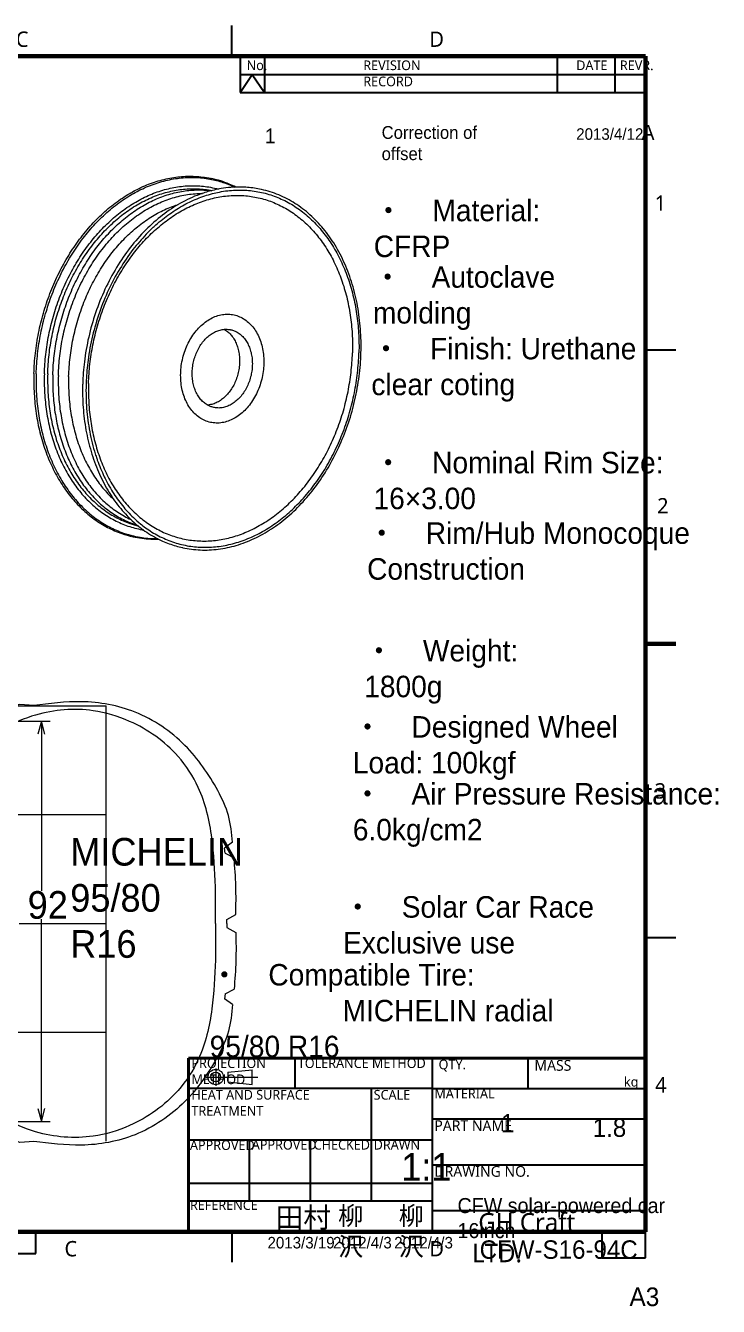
# Model space of a CAD drawing. Extents: x 52445 to 53115, y 396 to 768.
# Drawn here: x 52956.1 to 53115.2, y 473.4 to 767.5 of the extents above; entities that cross this region are included whole.
import ezdxf

# ---------------------------------------------------------------- set-up
doc = ezdxf.new("R2010")
doc.units = 0
doc.header["$MEASUREMENT"] = 0
doc.linetypes.add('CENTER2', pattern=[23, 20, -1, 1, -1])
for name, color, linetype in [('0_1', 7, 'Continuous'), ('寸法線', 7, 'Continuous'), ('ﾚｲﾔｰ1', 7, 'Continuous')]:
    doc.layers.add(name, color=color, linetype=linetype)
doc.styles.add('Style1', font='ＭＳ Ｐゴシック')
doc.styles.add('Style2', font='Lucida Sans Unicode')
doc.dimstyles.new('DS1', dxfattribs={"dimtxt": 6.35, "dimasz": 3, "dimexe": 2, "dimexo": 0, "dimgap": 1, "dimtad": 1, "dimdec": 0, "dimdsep": 46, "dimtxsty": 'Standard', "dimcen": 0.09, "dimclrd": 5, "dimclre": 5, "dimclrt": 5, "dimadec": 0, "dimazin": 0, "dimtfac": 1, "dimtdec": 4, "dimtofl": 0, "dimtmove": 0, "dimatfit": 3, "dimfxl": 1, "dimtolj": 1, "dimtzin": 0, "dimarcsym": 0})

# ---------------------------------------------------------------- blocks, each defined once
blk = doc.blocks.new('C18')
at = {"layer": '0_1', "color": 7, "linetype": 'Continuous', "lineweight": 5}
for p, q in [((52998.89, 732.4), (52998.91, 732.4)), ((53010.28, 729.89), (53010.3, 729.89)), ((52983.79, 719.6), (52983.8, 719.6)), ((52980.77, 650.16), (52980.8, 650.15)), ((52992.16, 647.65), (52992.19, 647.64))]:
    blk.add_line(p, q, dxfattribs=at)
at = {"layer": '0_1', "color": 7, "linetype": 'Continuous', "lineweight": 18}
for points, knots in [([(52958.01, 687.64), (52958.05, 689.19), (52958.28, 692.31), (52959.01, 696.95), (52960.13, 701.53), (52961.62, 705.99), (52963.46, 710.26), (52965.63, 714.3), (52968.11, 718.04), (52970.86, 721.46), (52973.84, 724.5), (52977.03, 727.12), (52980.39, 729.29), (52983.86, 730.99), (52987.42, 732.19), (52991.01, 732.87), (52994.59, 733.02), (52997.21, 732.75), (52998.62, 732.46), (52998.89, 732.4)], [0, 0, 0, 0, 0.068069, 0.137031, 0.206083, 0.274837, 0.342914, 0.409959, 0.475652, 0.539725, 0.601973, 0.662268, 0.720573, 0.77695, 0.831572, 0.88472, 0.936774, 0.988196, 1, 1, 1, 1]), ([(53004.43, 730.44), (53003.92, 730.7), (53002.14, 731.51), (53000.26, 732.1), (52998.91, 732.4)], [0, 0, 0, 0, 0.291951, 1, 1, 1, 1]), ([(52999.38, 729.78), (52998.44, 729.56), (52995.99, 728.84), (52992.14, 727.13), (52987.95, 724.46), (52984.03, 721.1), (52980.44, 717.12), (52977.26, 712.6), (52974.53, 707.64), (52972.32, 702.31), (52970.66, 696.73), (52969.62, 691.23), (52969.29, 687.6), (52969.22, 685.9)], [0, 0, 0, 0, 0.051043, 0.13458, 0.221651, 0.312331, 0.406472, 0.503721, 0.603478, 0.705051, 0.807648, 0.910407, 1, 1, 1, 1]), ([(53005.45, 730.45), (53003.97, 730.47), (53001.93, 730.31), (52999.93, 729.9), (52999.38, 729.78)], [0, 0, 0, 0, 0.726311, 1, 1, 1, 1]), ([(53010.26, 729.9), (53009.73, 730.01), (53008.67, 730.21), (53007.06, 730.39), (53005.98, 730.44), (53005.44, 730.45)], [0, 0, 0, 0, 0.332354, 0.665447, 1, 1, 1, 1]), ([(53033.14, 692.4), (53033.19, 694.22), (53033.12, 697.81), (53032.45, 703.09), (53031.25, 708.12), (53029.52, 712.83), (53027.3, 717.12), (53024.62, 720.92), (53021.52, 724.16), (53018.07, 726.79), (53014.32, 728.75), (53011.65, 729.59), (53010.3, 729.89)], [0, 0, 0, 0, 0.114538, 0.226617, 0.335581, 0.440937, 0.542395, 0.63991, 0.733737, 0.824425, 0.912821, 1, 1, 1, 1]), ([(52970.55, 685.35), (52970.6, 686.84), (52970.81, 689.82), (52971.51, 694.25), (52972.57, 698.62), (52973.99, 702.86), (52975.75, 706.93), (52977.82, 710.77), (52980.17, 714.34), (52982.79, 717.59), (52985.64, 720.49), (52988.68, 722.98), (52991.87, 725.05), (52995.18, 726.67), (52998.57, 727.81), (53001.99, 728.46), (53005.4, 728.61), (53008.75, 728.25), (53012, 727.4), (53015.11, 726.05), (53018.04, 724.23), (53020.75, 721.97), (53023.2, 719.29), (53025.37, 716.23), (53027.23, 712.83), (53028.76, 709.14), (53029.93, 705.19), (53030.74, 701.03), (53031.18, 696.73), (53031.22, 693.81), (53031.18, 692.35)], [0, 0, 0, 0, 0.040427, 0.081134, 0.121895, 0.162479, 0.202664, 0.24224, 0.281018, 0.318839, 0.355583, 0.391175, 0.425591, 0.45887, 0.491113, 0.522485, 0.553211, 0.583565, 0.613848, 0.644366, 0.675408, 0.707224, 0.740007, 0.773889, 0.808937, 0.845154, 0.88249, 0.920844, 0.960072, 1, 1, 1, 1]), ([(52991.72, 687.66), (52991.74, 688.25), (52991.84, 689.45), (52992.18, 691.22), (52992.7, 692.94), (52993.4, 694.57), (52994.26, 696.09), (52995.25, 697.46), (52996.38, 698.65), (52997.6, 699.65), (52998.9, 700.43), (53000.25, 700.97), (53001.62, 701.26), (53002.99, 701.29), (53004.33, 701.06), (53005.6, 700.58), (53006.78, 699.86), (53007.84, 698.91), (53008.77, 697.75), (53009.55, 696.42), (53010.15, 694.93), (53010.58, 693.31), (53010.81, 691.61), (53010.84, 690.45), (53010.82, 689.86)], [0, 0, 0, 0, 0.051518, 0.10339, 0.155146, 0.206319, 0.256477, 0.305245, 0.352332, 0.397563, 0.440896, 0.48245, 0.522514, 0.561535, 0.600082, 0.638787, 0.678258, 0.719011, 0.761419, 0.805684, 0.851846, 0.899793, 0.94929, 1, 1, 1, 1]), ([(52994.37, 687.96), (52994.38, 688.41), (52994.46, 689.32), (52994.73, 690.66), (52995.14, 691.95), (52995.69, 693.18), (52996.36, 694.31), (52997.14, 695.31), (52998.02, 696.17), (52998.96, 696.87), (52999.97, 697.39), (53001, 697.71), (53002.04, 697.83), (53002.79, 697.77), (53003.18, 697.7), (53003.24, 697.68)], [0, 0, 0, 0, 0.091414, 0.183445, 0.275176, 0.365705, 0.454205, 0.539977, 0.62251, 0.701538, 0.777089, 0.849527, 0.919557, 0.988182, 1, 1, 1, 1]), ([(53001.73, 697.78), (53001.83, 697.72), (53002.24, 697.48), (53002.89, 696.96), (53003.62, 696.12), (53004.24, 695.13), (53004.72, 694.02), (53005.05, 692.81), (53005.24, 691.52), (53005.27, 690.64), (53005.25, 690.2)], [0, 0, 0, 0, 0.039479, 0.160552, 0.286546, 0.418279, 0.555991, 0.699396, 0.84776, 1, 1, 1, 1]), ([(53003.24, 697.68), (53003.51, 697.62), (53004.11, 697.44), (53004.98, 696.98), (53005.82, 696.31), (53006.55, 695.47), (53007.16, 694.49), (53007.64, 693.38), (53007.98, 692.17), (53008.17, 690.88), (53008.19, 690), (53008.18, 689.56)], [0, 0, 0, 0, 0.081628, 0.181753, 0.284893, 0.392224, 0.504444, 0.621759, 0.743922, 0.87031, 1, 1, 1, 1]), ([(52970.55, 685.35), (52970.51, 683.88), (52970.55, 680.97), (52970.99, 676.67), (52971.8, 672.51), (52972.98, 668.56), (52974.5, 664.86), (52976.36, 661.46), (52978.53, 658.41), (52980.98, 655.73), (52983.69, 653.47), (52986.62, 651.65), (52989.73, 650.3), (52992.98, 649.45), (52996.34, 649.09), (52999.75, 649.24), (53003.17, 649.89), (53006.55, 651.03), (53009.86, 652.65), (53013.06, 654.72), (53016.1, 657.21), (53018.94, 660.11), (53021.56, 663.36), (53023.92, 666.93), (53025.99, 670.77), (53027.74, 674.84), (53029.16, 679.08), (53030.22, 683.45), (53030.92, 687.88), (53031.13, 690.86), (53031.18, 692.35)], [0, 0, 0, 0, 0.039928, 0.079156, 0.11751, 0.154846, 0.191063, 0.226111, 0.259993, 0.292776, 0.324592, 0.355634, 0.386152, 0.416435, 0.446789, 0.477515, 0.508887, 0.54113, 0.574409, 0.608825, 0.644417, 0.681161, 0.718982, 0.75776, 0.797336, 0.837521, 0.878105, 0.918866, 0.959573, 1, 1, 1, 1]), ([(52992.19, 647.64), (52993.51, 647.35), (52996.24, 647), (53000.4, 647.18), (53004.58, 648.07), (53008.69, 649.65), (53012.66, 651.89), (53016.44, 654.75), (53019.96, 658.18), (53023.17, 662.13), (53026, 666.52), (53028.41, 671.28), (53030.37, 676.33), (53031.84, 681.59), (53032.8, 686.96), (53033.09, 690.58), (53033.14, 692.38)], [0, 0, 0, 0, 0.059573, 0.119964, 0.181879, 0.245883, 0.312355, 0.381475, 0.45322, 0.527431, 0.603775, 0.681837, 0.761101, 0.841004, 0.92095, 1, 1, 1, 1]), ([(53010.82, 689.86), (53010.81, 689.26), (53010.71, 688.07), (53010.37, 686.3), (53009.84, 684.58), (53009.15, 682.95), (53008.29, 681.43), (53007.29, 680.06), (53006.17, 678.87), (53004.95, 677.87), (53003.65, 677.09), (53002.3, 676.55), (53000.93, 676.26), (52999.56, 676.23), (52998.22, 676.46), (52996.95, 676.94), (52995.77, 677.66), (52994.7, 678.61), (52993.77, 679.77), (52993, 681.1), (52992.39, 682.59), (52991.97, 684.2), (52991.73, 685.91), (52991.71, 687.07), (52991.72, 687.66)], [0, 0, 0, 0, 0.051518, 0.10339, 0.155146, 0.206319, 0.256477, 0.305245, 0.352332, 0.397563, 0.440896, 0.48245, 0.522514, 0.561535, 0.600082, 0.638787, 0.678258, 0.719011, 0.761419, 0.805684, 0.851846, 0.899793, 0.94929, 1, 1, 1, 1]), ([(53005.25, 690.2), (53005.24, 689.75), (53005.16, 688.84), (53004.89, 687.51), (53004.48, 686.21), (53003.93, 684.99), (53003.26, 683.86), (53002.48, 682.85), (53001.61, 681.99), (53000.66, 681.29), (52999.66, 680.78), (52998.73, 680.49), (52998.14, 680.4), (52997.9, 680.38)], [0, 0, 0, 0, 0.101885, 0.204459, 0.306697, 0.407596, 0.506234, 0.601831, 0.693819, 0.781899, 0.866104, 0.94684, 1, 1, 1, 1]), ([(53008.18, 689.56), (53008.17, 689.1), (53008.09, 688.2), (53007.82, 686.86), (53007.41, 685.57), (53006.86, 684.34), (53006.19, 683.21), (53005.4, 682.21), (53004.53, 681.35), (53003.58, 680.65), (53002.58, 680.13), (53001.55, 679.81), (53000.5, 679.68), (52999.76, 679.74), (52999.37, 679.82), (52999.31, 679.84)], [0, 0, 0, 0, 0.091414, 0.183445, 0.275176, 0.365705, 0.454205, 0.539977, 0.62251, 0.701538, 0.777089, 0.849527, 0.919557, 0.988182, 1, 1, 1, 1]), ([(52958.01, 687.61), (52957.96, 686.07), (52958, 683.01), (52958.46, 678.49), (52959.31, 674.13), (52960.55, 669.98), (52962.15, 666.1), (52964.11, 662.53), (52966.38, 659.32), (52968.96, 656.51), (52971.8, 654.13), (52974.87, 652.22), (52977.89, 650.92), (52979.89, 650.35), (52980.77, 650.16)], [0, 0, 0, 0, 0.097521, 0.193333, 0.287008, 0.378198, 0.466656, 0.552257, 0.635011, 0.715081, 0.792789, 0.868608, 0.943146, 1, 1, 1, 1]), ([(52999.31, 679.84), (52999.03, 679.9), (52998.44, 680.08), (52997.57, 680.54), (52996.73, 681.21), (52996, 682.04), (52995.39, 683.03), (52994.91, 684.14), (52994.57, 685.35), (52994.38, 686.64), (52994.35, 687.52), (52994.37, 687.96)], [0, 0, 0, 0, 0.081628, 0.181753, 0.284893, 0.392224, 0.504444, 0.621759, 0.743922, 0.87031, 1, 1, 1, 1]), ([(52969.2, 685.09), (52969.16, 683.34), (52969.23, 679.84), (52969.87, 674.68), (52971.04, 669.72), (52972.71, 665.07), (52974.87, 660.81), (52977.47, 657.03), (52980.03, 654.25), (52981.73, 652.8), (52982.34, 652.33)], [0, 0, 0, 0, 0.143551, 0.286802, 0.42623, 0.561219, 0.691383, 0.816631, 0.937202, 1, 1, 1, 1]), ([(52980.8, 650.15), (52982.12, 649.86), (52984.07, 649.61), (52986.03, 649.59), (52986.62, 649.61)], [0, 0, 0, 0, 0.697197, 1, 1, 1, 1]), ([(52982.34, 652.33), (52982.85, 651.93), (52984.51, 650.73), (52986.3, 649.74), (52987.56, 649.17)], [0, 0, 0, 0, 0.321367, 1, 1, 1, 1]), ([(52987.56, 649.17), (52988.05, 648.95), (52989.05, 648.54), (52990.59, 648.03), (52991.64, 647.76), (52992.16, 647.65)], [0, 0, 0, 0, 0.334549, 0.667642, 1, 1, 1, 1])]:
    blk.add_open_spline(points, degree=3, knots=knots, dxfattribs=at)
at = {"layer": '0_1', "color": 7, "linetype": 'Continuous', "lineweight": 5}
for points, knots in [([(52958.52, 687.55), (52958.57, 689.1), (52958.79, 692.21), (52959.52, 696.84), (52960.63, 701.41), (52962.12, 705.84), (52963.95, 710.09), (52966.11, 714.11), (52968.57, 717.84), (52971.31, 721.23), (52974.28, 724.26), (52977.46, 726.87), (52980.8, 729.03), (52984.26, 730.72), (52987.79, 731.91), (52991.37, 732.59), (52994.93, 732.75), (52997.41, 732.48), (52998.7, 732.23), (52998.83, 732.2)], [0, 0, 0, 0, 0.068844, 0.138166, 0.207579, 0.276691, 0.345123, 0.412518, 0.478554, 0.542961, 0.605534, 0.666144, 0.724752, 0.781424, 0.836331, 0.889756, 0.942081, 0.993772, 1, 1, 1, 1]), ([(52960.41, 687.59), (52960.45, 689.07), (52960.66, 692.05), (52961.36, 696.49), (52962.43, 700.85), (52963.84, 705.1), (52965.6, 709.16), (52967.67, 713.01), (52970.03, 716.58), (52972.64, 719.83), (52975.49, 722.72), (52978.53, 725.22), (52981.72, 727.29), (52985.03, 728.91), (52988.42, 730.05), (52991.84, 730.7), (52995.25, 730.84), (52998.11, 730.54), (52999.8, 730.15), (53000.39, 729.99)], [0, 0, 0, 0, 0.067339, 0.135146, 0.203041, 0.270642, 0.337578, 0.403499, 0.468091, 0.53109, 0.592295, 0.65158, 0.708907, 0.76434, 0.818046, 0.870303, 0.921484, 0.972045, 1, 1, 1, 1]), ([(52961.17, 687.59), (52961.22, 689.05), (52961.43, 691.98), (52962.11, 696.34), (52963.16, 700.63), (52964.55, 704.8), (52966.27, 708.8), (52968.3, 712.58), (52970.61, 716.09), (52973.17, 719.29), (52975.95, 722.14), (52978.92, 724.6), (52982.04, 726.64), (52985.28, 728.23), (52988.58, 729.36), (52991.92, 730), (52995.24, 730.15), (52997.55, 729.91), (52998.74, 729.68), (52998.87, 729.65)], [0, 0, 0, 0, 0.068848, 0.138174, 0.20759, 0.276707, 0.345143, 0.412541, 0.47858, 0.542991, 0.605567, 0.666181, 0.724793, 0.781467, 0.836377, 0.889805, 0.942133, 0.993827, 1, 1, 1, 1]), ([(52962.35, 687.33), (52962.39, 688.79), (52962.61, 691.72), (52963.29, 696.08), (52964.34, 700.37), (52965.73, 704.54), (52967.45, 708.54), (52969.48, 712.32), (52971.79, 715.83), (52974.36, 719.03), (52977.14, 721.87), (52980.12, 724.33), (52983.25, 726.37), (52986.49, 727.96), (52989.8, 729.08), (52993.14, 729.72), (52996.12, 729.86), (52997.96, 729.7), (52998.69, 729.61)], [0, 0, 0, 0, 0.070458, 0.141404, 0.212444, 0.283176, 0.353212, 0.422186, 0.48977, 0.555687, 0.619726, 0.681756, 0.741739, 0.799738, 0.855932, 0.910609, 0.964161, 1, 1, 1, 1]), ([(52980.12, 729.03), (52980.24, 729.1), (52980.59, 729.3), (52980.93, 729.49), (52981.16, 729.61)], [0, 0, 0, 0, 0.356691, 1, 1, 1, 1]), ([(52998.86, 732.2), (52999.85, 732), (53001.69, 731.49), (53003.4, 730.79), (53004.16, 730.43)], [0, 0, 0, 0, 0.535206, 1, 1, 1, 1]), ([(53000.62, 729.32), (53001.25, 729.44), (53003.04, 729.72), (53006.01, 729.85), (53009.48, 729.48), (53012.84, 728.6), (53016.06, 727.2), (53019.09, 725.33), (53021.88, 722.99), (53024.42, 720.22), (53026.66, 717.06), (53028.58, 713.54), (53030.16, 709.72), (53031.38, 705.64), (53032.22, 701.34), (53032.67, 696.89), (53032.71, 693.88), (53032.67, 692.36)], [0, 0, 0, 0, 0.034127, 0.096278, 0.157675, 0.218927, 0.280656, 0.343446, 0.4078, 0.474111, 0.542644, 0.613535, 0.686793, 0.762312, 0.83989, 0.919237, 1, 1, 1, 1]), ([(52963.62, 687.21), (52963.66, 688.7), (52963.88, 691.69), (52964.6, 696.14), (52965.71, 700.51), (52967.18, 704.75), (52968.99, 708.8), (52971.14, 712.6), (52973.57, 716.11), (52976.28, 719.28), (52979.21, 722.06), (52982.33, 724.42), (52985.59, 726.33), (52988.97, 727.75), (52992.41, 728.67), (52995, 728.97), (52996.42, 729), (52996.7, 729)], [0, 0, 0, 0, 0.076788, 0.154113, 0.231508, 0.308507, 0.384656, 0.459533, 0.532763, 0.604041, 0.673144, 0.739949, 0.804454, 0.866785, 0.927205, 0.986112, 1, 1, 1, 1]), ([(52983.8, 719.6), (52984.4, 720.23), (52985.99, 721.79), (52988.73, 724.03), (52992.03, 726.18), (52995.45, 727.85), (52998.34, 728.82), (53000.08, 729.22), (53000.62, 729.32)], [0, 0, 0, 0, 0.132503, 0.338299, 0.5373, 0.729724, 0.916156, 1, 1, 1, 1]), ([(52965.99, 686.97), (52966.04, 688.42), (52966.25, 691.32), (52966.95, 695.64), (52968.02, 699.88), (52969.44, 704), (52971.19, 707.92), (52973.26, 711.62), (52975.61, 715.02), (52978.21, 718.09), (52981.03, 720.78), (52984.02, 723.07), (52987.16, 724.91), (52989.58, 725.94), (52990.93, 726.37), (52991.17, 726.45)], [0, 0, 0, 0, 0.087241, 0.175092, 0.263023, 0.350503, 0.437018, 0.522087, 0.605286, 0.686267, 0.764776, 0.840676, 0.913962, 0.984777, 1, 1, 1, 1]), ([(52983.8, 719.6), (52982.72, 718.49), (52980.55, 715.96), (52977.63, 711.69), (52975.05, 706.86), (52972.96, 701.69), (52971.38, 696.28), (52970.41, 691.04), (52970.1, 687.6), (52970.03, 686.04)], [0, 0, 0, 0, 0.12541, 0.269708, 0.417758, 0.568513, 0.720747, 0.873203, 1, 1, 1, 1]), ([(52983.65, 652.22), (52984.61, 651.53), (52986.6, 650.29), (52989.82, 648.9), (52993.18, 648.01), (52996.65, 647.64), (53000.17, 647.8), (53003.71, 648.47), (53007.21, 649.65), (53010.63, 651.32), (53013.93, 653.46), (53017.07, 656.04), (53020.02, 659.03), (53022.72, 662.39), (53025.16, 666.08), (53027.3, 670.06), (53029.11, 674.26), (53030.58, 678.65), (53031.68, 683.16), (53032.4, 687.75), (53032.62, 690.83), (53032.67, 692.36)], [0, 0, 0, 0, 0.045961, 0.091146, 0.135982, 0.180923, 0.226417, 0.272866, 0.320604, 0.369876, 0.420832, 0.473529, 0.527931, 0.583929, 0.641343, 0.699938, 0.759435, 0.819524, 0.879874, 0.940145, 1, 1, 1, 1]), ([(52958.52, 687.55), (52958.48, 686.01), (52958.52, 682.97), (52958.98, 678.47), (52959.82, 674.13), (52961.05, 670), (52962.65, 666.14), (52964.59, 662.59), (52966.86, 659.39), (52969.42, 656.59), (52972.25, 654.23), (52975.31, 652.33), (52978.2, 651.08), (52980.07, 650.53), (52980.83, 650.36)], [0, 0, 0, 0, 0.098275, 0.194827, 0.289226, 0.381121, 0.470262, 0.556524, 0.639918, 0.720607, 0.798915, 0.87532, 0.950434, 1, 1, 1, 1]), ([(52960.41, 687.59), (52960.36, 686.12), (52960.4, 683.21), (52960.84, 678.9), (52961.65, 674.75), (52962.83, 670.8), (52964.36, 667.1), (52966.21, 663.7), (52968.38, 660.64), (52970.84, 657.96), (52973.54, 655.7), (52976.47, 653.88), (52979.58, 652.54), (52981.88, 651.93), (52983.11, 651.72), (52983.24, 651.7)], [0, 0, 0, 0, 0.095062, 0.188458, 0.27977, 0.368661, 0.454888, 0.53833, 0.618997, 0.697048, 0.772796, 0.846703, 0.919361, 0.991459, 1, 1, 1, 1]), ([(52961.17, 687.59), (52961.13, 686.15), (52961.17, 683.28), (52961.6, 679.05), (52962.4, 674.97), (52963.56, 671.09), (52965.06, 667.45), (52966.88, 664.11), (52969.02, 661.1), (52971.43, 658.47), (52974.09, 656.25), (52976.97, 654.46), (52979.66, 653.29), (52981.39, 652.79), (52982.07, 652.62)], [0, 0, 0, 0, 0.098473, 0.19522, 0.28981, 0.38189, 0.471211, 0.557647, 0.641209, 0.722061, 0.800527, 0.877086, 0.952352, 1, 1, 1, 1]), ([(52962.35, 687.33), (52962.31, 685.89), (52962.35, 683.02), (52962.78, 678.79), (52963.58, 674.71), (52964.73, 670.83), (52966.23, 667.19), (52968.06, 663.85), (52970.19, 660.84), (52972.6, 658.21), (52975.27, 655.99), (52978.14, 654.2), (52980.42, 653.22), (52981.69, 652.8), (52981.93, 652.73)], [0, 0, 0, 0, 0.101643, 0.201506, 0.29914, 0.394185, 0.486383, 0.575602, 0.661854, 0.745309, 0.826301, 0.905325, 0.983014, 1, 1, 1, 1]), ([(52963.62, 687.21), (52963.58, 685.73), (52963.62, 682.81), (52964.08, 678.5), (52964.93, 674.35), (52966.15, 670.41), (52967.74, 666.75), (52969.67, 663.4), (52971.92, 660.42), (52974.46, 657.84), (52977.25, 655.71), (52979.27, 654.59), (52980.31, 654.12)], [0, 0, 0, 0, 0.1128, 0.223529, 0.331659, 0.436769, 0.53857, 0.636932, 0.731906, 0.823742, 0.912895, 1, 1, 1, 1]), ([(52965.99, 686.97), (52965.95, 685.54), (52965.99, 682.71), (52966.44, 678.52), (52967.27, 674.49), (52968.46, 670.67), (52970, 667.11), (52971.87, 663.87), (52974.04, 660.99), (52975.69, 659.31), (52976.54, 658.55)], [0, 0, 0, 0, 0.137246, 0.271972, 0.403536, 0.531426, 0.655289, 0.774968, 0.890525, 1, 1, 1, 1]), ([(52969.99, 685.13), (52969.94, 683.29), (52970.02, 679.64), (52970.72, 674.29), (52971.67, 670.48), (52972.33, 668.47), (52972.45, 668.12)], [0, 0, 0, 0, 0.319745, 0.632075, 0.935095, 1, 1, 1, 1]), ([(52972.45, 668.11), (52972.49, 668), (52972.99, 666.58), (52974.08, 663.95), (52976, 660.44), (52978.24, 657.28), (52980.45, 654.86), (52981.93, 653.55), (52982.5, 653.1)], [0, 0, 0, 0, 0.020637, 0.246411, 0.46489, 0.676104, 0.880469, 1, 1, 1, 1]), ([(52980.85, 650.35), (52981.22, 650.26), (52982.74, 649.94), (52984.62, 649.74), (52986.12, 649.73), (52986.45, 649.73)], [0, 0, 0, 0, 0.202999, 0.822808, 1, 1, 1, 1])]:
    blk.add_open_spline(points, degree=3, knots=knots, dxfattribs=at)
for points in [[(52998.89, 732.4), (52998.9, 732.4), (52998.9, 732.4), (52998.91, 732.4)], [(52998.83, 732.2), (52998.84, 732.2), (52998.85, 732.2), (52998.86, 732.2)], [(53010.26, 729.9), (53010.26, 729.9), (53010.27, 729.89), (53010.28, 729.89)], [(53010.28, 729.89), (53010.29, 729.89), (53010.29, 729.89), (53010.3, 729.89)], [(53033.14, 692.38), (53033.14, 692.39), (53033.14, 692.4), (53033.14, 692.4)], [(52958.01, 687.61), (52958.01, 687.62), (52958.01, 687.63), (52958.01, 687.64)], [(52958.03, 687.6), (52958.03, 687.61), (52958.03, 687.62), (52958.03, 687.64)], [(52969.23, 685.77), (52969.22, 685.58), (52969.21, 685.38), (52969.21, 685.19)], [(52969.23, 685.9), (52969.23, 685.86), (52969.23, 685.81), (52969.23, 685.77)], [(52970.01, 685.6), (52970, 685.44), (52970, 685.28), (52969.99, 685.13)], [(52970.03, 685.97), (52970.02, 685.85), (52970.02, 685.73), (52970.01, 685.6)], [(52970.03, 686.04), (52970.03, 686.01), (52970.03, 685.99), (52970.03, 685.97)], [(52969.21, 685.19), (52969.21, 685.16), (52969.2, 685.12), (52969.2, 685.09)], [(52959.41, 674.13), (52959.41, 674.11), (52959.42, 674.09), (52959.42, 674.07)], [(52982.5, 653.1), (52982.87, 652.8), (52983.25, 652.51), (52983.64, 652.23)], [(52980.77, 650.16), (52980.78, 650.16), (52980.79, 650.15), (52980.8, 650.15)], [(52980.83, 650.36), (52980.83, 650.35), (52980.84, 650.35), (52980.85, 650.35)], [(52983.64, 652.23), (52983.64, 652.22), (52983.64, 652.22), (52983.65, 652.22)], [(52992.16, 647.65), (52992.17, 647.65), (52992.18, 647.65), (52992.19, 647.64)]]:
    blk.add_open_spline(points, degree=3, dxfattribs=at)
blk = doc.blocks.new('*D28')
at = {"layer": 'ﾚｲﾔｰ1', "color": 5, "linetype": 'Continuous', "lineweight": 18, "transparency": 16777216}
for p, q in [((52939.61, 607.8), (52961.75, 607.8)), ((52959.75, 607.8), (52959.75, 568.83)), ((52959.75, 515.85), (52959.75, 562.36)), ((52938.76, 515.85), (52961.75, 515.85))]:
    blk.add_line(p, q, dxfattribs=at)
at = {"layer": 'ﾚｲﾔｰ1', "color": 5, "linetype": 'Continuous', "lineweight": 5, "transparency": 16777216}
for p, q in [((52959.75, 607.8), (52958.94, 604.8)), ((52960.55, 604.8), (52959.75, 607.8)), ((52958.94, 518.85), (52959.75, 515.85)), ((52959.75, 515.85), (52960.55, 518.85))]:
    blk.add_line(p, q, dxfattribs=at)
at = {"layer": '寸法線', "color": 5, "linetype": 'Continuous', "lineweight": 18, "transparency": 16777216, "insert": (52956.57, 568.77), "char_height": 6.35, "width": 6.3748, "attachment_point": 1, "style": 'Style1'}
blk.add_mtext('92', dxfattribs=at)
blk = doc.blocks.new('C26')
at = {"layer": 'ﾚｲﾔｰ1', "color": 36, "linetype": 'Continuous', "lineweight": 18}
for p, q in [((52957.97, 611.39), (52954.79, 611.66)), ((52935.11, 599.92), (52931.92, 599.92)), ((52927.49, 586.65), (52927.49, 594.73)), ((53003.6, 579.98), (53001.78, 578.64)), ((53001.91, 577.52), (53001.78, 578.64)), ((53001.91, 577.52), (53003.99, 576.42)), ((52999.71, 561.35), (52999.71, 569.76)), ((53002.31, 562.27), (53004.4, 563.43)), ((53002.31, 561.35), (53002.31, 562.27)), ((52999.71, 561.35), (52999.71, 552.93)), ((53002.31, 561.35), (53002.31, 560.43)), ((53002.31, 560.43), (53004.4, 559.27)), ((53001.91, 545.17), (53001.78, 544.05)), ((53001.91, 545.17), (53003.99, 546.28)), ((53003.6, 542.72), (53001.78, 544.05)), ((52927.49, 536.05), (52927.49, 527.96)), ((52935.11, 522.77), (52931.92, 522.77)), ((52957.97, 511.3), (52954.79, 511.04))]:
    blk.add_line(p, q, dxfattribs=at)
for centre in [(52932.46, 594.99), (52932.46, 527.7)]:
    blk.add_circle(centre, 1.64, dxfattribs=at)
for points, knots in [([(53003.6, 579.98), (53003.42, 582.05), (53003.07, 586.21), (52999.38, 593.9), (52993.11, 603), (52981.96, 610.58), (52969.41, 612.86), (52961.6, 611.86), (52957.97, 611.39)], [0, 0, 0, 0, 0.098846, 0.198566, 0.403554, 0.623871, 0.824857, 1, 1, 1, 1]), ([(52999.71, 569.76), (52999.54, 573.5), (52999.2, 581.24), (52996.8, 591.74), (52990.47, 601.46), (52981.75, 607.62), (52970.23, 611.05), (52957.27, 610.04), (52946.05, 603.46), (52938.04, 593.31), (52931.58, 589.23), (52927.49, 586.65)], [0, 0, 0, 0, 0.106003, 0.219413, 0.299693, 0.429457, 0.511592, 0.636681, 0.785915, 0.864322, 1, 1, 1, 1]), ([(52954.79, 611.66), (52953.67, 611.29), (52951.24, 610.49), (52948.99, 609.27), (52947.78, 608.61)], [0, 0, 0, 0, 0.461169, 1, 1, 1, 1]), ([(52947.78, 608.61), (52946.89, 607.41), (52944.8, 604.61), (52941.71, 602.95), (52939.94, 602)], [0, 0, 0, 0, 0.428277, 1, 1, 1, 1]), ([(52939.94, 602), (52939.24, 601.47), (52937.8, 600.39), (52936.02, 600.08), (52935.11, 599.92)], [0, 0, 0, 0, 0.486423, 1, 1, 1, 1]), ([(52931.92, 599.92), (52931.32, 599.59), (52929.97, 598.86), (52928.66, 596.86), (52927.87, 595.43), (52927.49, 594.73)], [0, 0, 0, 0, 0.290937, 0.657552, 1, 1, 1, 1]), ([(53004.4, 563.43), (53004.43, 565.59), (53004.5, 569.93), (53004.16, 574.25), (53003.99, 576.42)], [0, 0, 0, 0, 0.498855, 1, 1, 1, 1]), ([(53004.4, 559.27), (53004.43, 557.1), (53004.5, 552.77), (53004.16, 548.44), (53003.99, 546.28)], [0, 0, 0, 0, 0.498855, 1, 1, 1, 1]), ([(52999.71, 552.93), (52999.54, 549.19), (52999.2, 541.46), (52996.8, 530.95), (52990.47, 521.23), (52981.75, 515.07), (52970.23, 511.64), (52957.27, 512.65), (52946.05, 519.24), (52938.04, 529.38), (52931.58, 533.46), (52927.49, 536.05)], [0, 0, 0, 0, 0.106003, 0.219413, 0.299693, 0.429457, 0.511592, 0.636681, 0.785915, 0.864322, 1, 1, 1, 1]), ([(53003.6, 542.72), (53003.42, 540.64), (53003.07, 536.48), (52999.38, 528.8), (52993.11, 519.7), (52981.96, 512.11), (52969.41, 509.83), (52961.6, 510.84), (52957.97, 511.3)], [0, 0, 0, 0, 0.098846, 0.198566, 0.403554, 0.623871, 0.824857, 1, 1, 1, 1]), ([(52931.92, 522.77), (52931.32, 523.1), (52929.97, 523.84), (52928.66, 525.83), (52927.87, 527.27), (52927.49, 527.96)], [0, 0, 0, 0, 0.290937, 0.657552, 1, 1, 1, 1]), ([(52939.94, 520.7), (52939.24, 521.22), (52937.8, 522.3), (52936.02, 522.61), (52935.11, 522.77)], [0, 0, 0, 0, 0.486423, 1, 1, 1, 1]), ([(52947.78, 514.09), (52946.89, 515.29), (52944.8, 518.09), (52941.71, 519.75), (52939.94, 520.7)], [0, 0, 0, 0, 0.428277, 1, 1, 1, 1]), ([(52954.79, 511.04), (52953.67, 511.41), (52951.24, 512.2), (52948.99, 513.43), (52947.78, 514.09)], [0, 0, 0, 0, 0.461169, 1, 1, 1, 1])]:
    blk.add_open_spline(points, degree=3, knots=knots, dxfattribs=at)
blk = doc.blocks.new('C27')
at = {"layer": 'ﾚｲﾔｰ1', "color": 23, "linetype": 'Continuous', "lineweight": 5}
for p, q in [((52724.64, 611.35), (52974.64, 611.35)), ((52774.64, 511.35), (52774.64, 611.35)), ((52824.64, 511.35), (52824.64, 611.35)), ((52874.64, 511.35), (52874.64, 611.35)), ((52924.64, 511.35), (52924.64, 611.35)), ((52974.64, 511.35), (52974.64, 611.35)), ((52724.64, 586.35), (52974.64, 586.35)), ((52724.64, 536.35), (52974.64, 536.35))]:
    blk.add_line(p, q, dxfattribs=at)
at = {"layer": 'ﾚｲﾔｰ1', "color": 3, "linetype": 'CENTER2', "lineweight": 5}
blk.add_line((52724.64, 561.35), (52974.64, 561.35), dxfattribs=at)
blk = doc.blocks.new('C37')
at = {"layer": 'ﾚｲﾔｰ1', "color": 7, "linetype": 'Continuous', "lineweight": 35}
for p, q in [((53009.14, 749.29), (53102.24, 749.29)), ((53009.14, 749.29), (53009.14, 745.09)), ((53014.74, 749.29), (53014.74, 745.09)), ((53081.94, 749.29), (53081.94, 745.09)), ((53095.24, 749.29), (53095.24, 745.09)), ((53102.24, 749.29), (53102.24, 740.89)), ((53009.14, 745.09), (53102.24, 745.09)), ((53009.14, 740.89), (53011.94, 745.09)), ((53009.14, 745.09), (53009.14, 740.89)), ((53011.94, 745.09), (53014.74, 740.89)), ((53014.74, 745.09), (53014.74, 740.89)), ((53081.94, 745.09), (53081.94, 740.89)), ((53095.24, 745.09), (53095.24, 740.89)), ((53009.14, 740.89), (53102.24, 740.89))]:
    blk.add_line(p, q, dxfattribs=at)
at = {"layer": 'ﾚｲﾔｰ1', "color": 7, "linetype": 'Continuous', "lineweight": 35, "attachment_point": 1, "style": 'Style2'}
for s, insert, char_height, width in [('No.', (53010.63, 748.29), 2.222, 7.7), ('REVISION         RECORD', (53037.43, 748.29), 2.2225, 26.7661), ('DATE', (53086.34, 748.29), 2.222, 9.0577), ('REVR.', (53096.38, 748.29), 2.222, 9.0577)]:
    blk.add_mtext(s, dxfattribs=dict(at, insert=insert, char_height=char_height, width=width))
blk = doc.blocks.new('C38')
at = {"layer": 'ﾚｲﾔｰ1', "color": 7, "linetype": 'Continuous', "lineweight": 50}
for p, q in [((52997.24, 519.19), (53102.24, 519.19)), ((52997.24, 519.19), (52997.24, 479.29)), ((53102.24, 519.19), (53102.24, 479.29)), ((53102.24, 479.29), (52997.24, 479.29))]:
    blk.add_line(p, q, dxfattribs=at)
at = {"layer": 'ﾚｲﾔｰ1', "color": 7, "linetype": 'Continuous', "lineweight": 35}
for p, q in [((53021.74, 519.19), (53021.74, 512.19)), ((53053.24, 519.19), (53053.24, 479.29)), ((53075.24, 519.19), (53075.24, 512.19)), ((53053.24, 512.19), (52997.24, 512.19)), ((53039.24, 512.19), (53039.24, 486.29)), ((53053.24, 512.19), (53102.24, 512.19)), ((53053.24, 505.19), (53102.24, 505.19)), ((53053.24, 500.29), (52997.24, 500.29)), ((53011.24, 500.29), (53011.24, 486.29)), ((53025.24, 500.29), (53025.24, 486.29)), ((53053.24, 494.69), (53102.24, 494.69)), ((52997.24, 490.49), (53053.24, 490.49)), ((53053.24, 486.29), (52997.24, 486.29)), ((53053.24, 484.19), (53102.24, 484.19)), ((53092.24, 479.29), (53092.24, 473.29)), ((53102.24, 473.29), (53102.24, 479.29)), ((53092.24, 473.29), (53102.24, 473.29))]:
    blk.add_line(p, q, dxfattribs=at)
at = {"layer": 'ﾚｲﾔｰ1', "color": 3, "linetype": 'CENTER2', "lineweight": 18}
for p, q in [((53001.28, 514.82), (53013.2, 514.82)), ((53003.52, 516.79), (53003.52, 512.79))]:
    blk.add_line(p, q, dxfattribs=at)
at = {"layer": 'ﾚｲﾔｰ1', "color": 7, "linetype": 'Continuous', "lineweight": 18}
for p, q in [((53006.32, 515.94), (53011.92, 516.5)), ((53006.32, 515.94), (53006.32, 513.7)), ((53011.92, 513.14), (53011.92, 516.5)), ((53006.32, 513.7), (53011.92, 513.14))]:
    blk.add_line(p, q, dxfattribs=at)
for radius in [1.77, 1.12]:
    blk.add_circle((53003.52, 514.82), radius, dxfattribs=at)
at = {"layer": 'ﾚｲﾔｰ1', "color": 7, "linetype": 'Continuous', "lineweight": 35, "attachment_point": 1, "style": 'Style2'}
for s, insert, char_height, width in [('PROJECTION METHOD', (52997.95, 519.12), 2.2225, 23.5767), ('TOLERANCE METHOD', (53022.38, 519.12), 2.2225, 28.7762), ('QTY.', (53054.73, 518.82), 2.222, 10.9063), ('MASS', (53076.73, 518.74), 2.469, 9.5926), ('kg', (53097.31, 514.86), 2.222, 6.0132), ('HEAT AND SURFACE TREATMENT', (52997.95, 511.87), 2.2225, 32.8203), ('SCALE', (53039.81, 511.86), 2.222, 10.6541), ('MATERIAL', (53053.76, 512.12), 2.222, 17.1509), ('PART NAME', (53053.76, 504.89), 2.469, 17.1509), ('APPROVED', (52997.61, 500.3), 2.222, 12.6034), ('APPROVED', (53011.82, 500.39), 2.222, 12.8802), ('CHECKED', (53026.04, 500.39), 2.222, 12.3845), ('DRAWN', (53039.82, 500.39), 2.222, 10.6541), ('DRAWING NO.', (53053.76, 494.39), 2.4694, 24.155), ('REFERENCE', (52997.61, 486.54), 2.222, 15.9018), (' GH Craft LTD.', (53062.42, 483.58), 4.2333, 30.9705)]:
    blk.add_mtext(s, dxfattribs=dict(at, insert=insert, char_height=char_height, width=width))
blk = doc.blocks.new('C39')
at = {"layer": 'ﾚｲﾔｰ1', "color": 7, "linetype": 'Continuous', "lineweight": 35}
for p, q in [((52817.24, 749.29), (52817.24, 756.29)), ((53007.24, 749.29), (53007.24, 756.29)), ((52722.24, 681.79), (52715.24, 681.79)), ((53109.24, 681.79), (53102.24, 681.79)), ((52722.24, 546.79), (52715.24, 546.79)), ((53109.24, 546.79), (53102.24, 546.79)), ((52817.24, 479.29), (52817.24, 472.29)), ((52862.24, 474.29), (52862.24, 479.29)), ((52872.24, 474.29), (52872.24, 479.29)), ((52882.24, 474.29), (52882.24, 479.29)), ((52892.24, 474.29), (52892.24, 479.29)), ((52902.24, 474.29), (52902.24, 479.29)), ((52912.24, 474.29), (52912.24, 479.29)), ((52922.24, 474.29), (52922.24, 479.29)), ((52932.24, 474.29), (52932.24, 479.29)), ((52942.24, 474.29), (52942.24, 479.29)), ((52952.24, 474.29), (52952.24, 479.29)), ((52962.24, 474.29), (52962.24, 479.29)), ((53007.24, 479.29), (53007.24, 472.29)), ((52862.24, 474.29), (52872.24, 474.29)), ((52872.24, 474.29), (52882.24, 474.29)), ((52882.24, 474.29), (52892.24, 474.29)), ((52892.24, 474.29), (52902.24, 474.29)), ((52902.24, 474.29), (52912.24, 474.29)), ((52912.24, 474.29), (52922.24, 474.29)), ((52922.24, 474.29), (52932.24, 474.29)), ((52932.24, 474.29), (52942.24, 474.29)), ((52942.24, 474.29), (52952.24, 474.29)), ((52952.24, 474.29), (52962.24, 474.29))]:
    blk.add_line(p, q, dxfattribs=at)
at = {"layer": 'ﾚｲﾔｰ1', "color": 7, "linetype": 'Continuous', "lineweight": 70}
for p, q in [((52912.24, 756.29), (52912.24, 749.29)), ((52722.24, 749.29), (52722.24, 479.29)), ((52722.24, 749.29), (53102.24, 749.29)), ((53102.24, 749.29), (53102.24, 479.29)), ((52722.24, 614.29), (52700.96, 614.29)), ((53102.24, 614.29), (53109.24, 614.29)), ((52722.24, 479.29), (53102.24, 479.29)), ((52912.24, 479.29), (52912.24, 469.97))]:
    blk.add_line(p, q, dxfattribs=at)
at = {"layer": 'ﾚｲﾔｰ1', "color": 7, "linetype": 'Continuous', "lineweight": 35, "char_height": 3.53, "width": 8.4933, "attachment_point": 1, "style": 'Style2'}
for s, insert in [('A', (52767.61, 754.93)), ('B', (52868.24, 754.63)), ('C', (52957.61, 754.93)), ('D', (53052.61, 754.93)), ('1', (52717.82, 717.3)), ('1', (53104.36, 717.3)), ('2', (52717.82, 649.8)), ('2', (53104.93, 647.79)), ('3', (52717.82, 582.3)), ('3', (53104.36, 582.3)), ('4', (52717.36, 514.8)), ('4', (53104.48, 514.8)), ('A', (52767.61, 477.17)), ('B', (52851.05, 477.17)), ('C', (52968.79, 477.17)), ('D', (53052.61, 477.17))]:
    blk.add_mtext(s, dxfattribs=dict(at, insert=insert))
at = {"layer": 'ﾚｲﾔｰ1', "color": 7, "linetype": 'Continuous', "lineweight": 50, "insert": (52708.4, 480.34), "char_height": 2.4694, "width": 72.2849, "attachment_point": 1, "rotation": 90, "style": 'Style2'}
blk.add_mtext('733 ITAZUMA GOTENBA-SHI SHIZUOKA JAPAN ZIP412-0048', dxfattribs=at)
at = {"layer": 'ﾚｲﾔｰ1', "color": 7, "linetype": 'Continuous', "lineweight": 35, "insert": (52712.16, 480.35), "char_height": 2.4694, "width": 58.1021, "attachment_point": 1, "rotation": 90, "style": 'Style2'}
blk.add_mtext('PHONE 0550-89-8680   FAX 0550-89-8682', dxfattribs=at)
blk = doc.blocks.new('C36')
at = {"layer": 'ﾚｲﾔｰ1', "color": 7, "linetype": 'Continuous', "lineweight": 50}
blk.add_blockref('C39', (0, 0), dxfattribs=at)
at = {"layer": 'ﾚｲﾔｰ1', "color": 7, "linetype": 'Continuous', "lineweight": 35}
blk.add_blockref('C37', (0, 0), dxfattribs=at)
at = {"layer": 'ﾚｲﾔｰ1', "color": 254, "linetype": 'Continuous', "lineweight": 50}
blk.add_blockref('C38', (0, 0), dxfattribs=at)

msp = doc.modelspace()

# ---------------------------------------------------------------- block references
at = {"layer": 'ﾚｲﾔｰ1', "color": 254, "linetype": 'Continuous', "lineweight": 18}
for name, p in [('C36', (-3.759, 11.244)), ('C27', (0, 0))]:
    msp.add_blockref(name, p, dxfattribs=at)
at = {"layer": 'ﾚｲﾔｰ1', "color": 7, "linetype": 'CENTER2', "lineweight": 18}
msp.add_blockref('C18', (0, 0), dxfattribs=at)
at = {"layer": 'ﾚｲﾔｰ1', "color": 36, "linetype": 'Continuous', "lineweight": 18}
msp.add_blockref('C26', (0, 0), dxfattribs=at)

# ---------------------------------------------------------------- texts
at = {"layer": 'ﾚｲﾔｰ1', "color": 7, "linetype": 'Continuous', "lineweight": 18, "attachment_point": 1, "style": 'Style1'}
for s, insert, char_height, width in [('Correction of offset ', (53037.884, 744.45), 2.92559, 27.62435), ('A', (53097.593, 744.686), 3.397, 2.51648), ('1', (53011.06, 743.906), 3.388, 5.95027), ('2013/4/12', (53082.579, 743.956), 2.6511, 12.9391), ('・\u3000Material: CFRP', (53036.08, 727.545), 4.93889, 41.33293), ('・\u3000Autoclave molding', (53035.888, 712.278), 4.93889, 47.53066), ('・\u3000Finish: Urethane clear coting', (53035.527, 695.827), 4.93889, 69.326), ('・\u3000Nominal Rim Size: 16×3.00', (53036.018, 669.65), 4.93889, 66.84691), ('・\u3000Rim/Hub Monocoque Construction', (53034.545, 653.458), 4.93889, 81.82475), ('・\u3000Weight: 1800g', (53033.89, 626.461), 4.93889, 38.54396), ('・\u3000Designed Wheel Load: 100kgf', (53031.27, 608.96), 4.93889, 70.15237), ('・\u3000Air Pressure Resistance: 6.0kg/cm2', (53031.27, 593.587), 4.93889, 84.51044), ('・\u3000Solar Car Race Exclusive use', (53029.029, 567.609), 4.93889, 71.18533), ('・\u3000Compatible Tire: \\P                 MICHELIN radial 95/80 R16', (52998.389, 552.025), 4.93889, 88.12578), ('1', (53065.295, 517.59), 4.233, 6.3748), ('1.8', (53086.372, 516.563), 4.2333, 9.38513), ('1:1', (53042.402, 508.602), 6.315, 14), ('CFW solar-powered car 16inch', (53055.316, 498.279), 3.45247, 49), ('田村', (53013.569, 496.131), 4.6485, 14), ('柳沢', (53027.89, 496.329), 4.2333, 9.50365), ('柳沢', (53041.8, 496.329), 4.2333, 9.50365), ('2013/3/19', (53011.662, 489.356), 2.6511, 14), ('2012/4/3', (53026.714, 489.356), 2.6511, 11.72638), ('2012/4/3', (53040.764, 489.356), 2.6511, 11.72638), ('CFW-S16-94C', (53060.4, 488.563), 4.23333, 30.72302)]:
    msp.add_mtext(s, dxfattribs=dict(at, insert=insert, char_height=char_height, width=width))
at = {"layer": 'ﾚｲﾔｰ1', "color": 36, "linetype": 'Continuous', "lineweight": 18, "insert": (52966.353, 580.975), "char_height": 6.35, "width": 33.73334, "attachment_point": 1, "style": 'Style1'}
msp.add_mtext('MICHELIN \\P95/80 R16', dxfattribs=at)
at = {"layer": 'ﾚｲﾔｰ1', "color": 7, "linetype": 'Continuous', "lineweight": 50, "insert": (53094.815, 477.745), "char_height": 4.2843, "width": 10, "attachment_point": 1, "style": 'Style1'}
msp.add_mtext('A3', dxfattribs=at)

# ---------------------------------------------------------------- dimensions: what is measured, and where the dimension line sits
at = {"layer": '寸法線', "color": 5, "linetype": 'Continuous', "lineweight": 5}
dim = msp.add_linear_dim(base=(52959.746, 515.849), p1=(52939.609, 607.799), p2=(52938.763, 515.849), angle=90, dimstyle='DS1', dxfattribs=at)
dim.commit()
dim.dimension.update_dxf_attribs({"geometry": '*D28', "text_midpoint": (52959.746, 565.597)})

doc.saveas('drawing.dxf')
